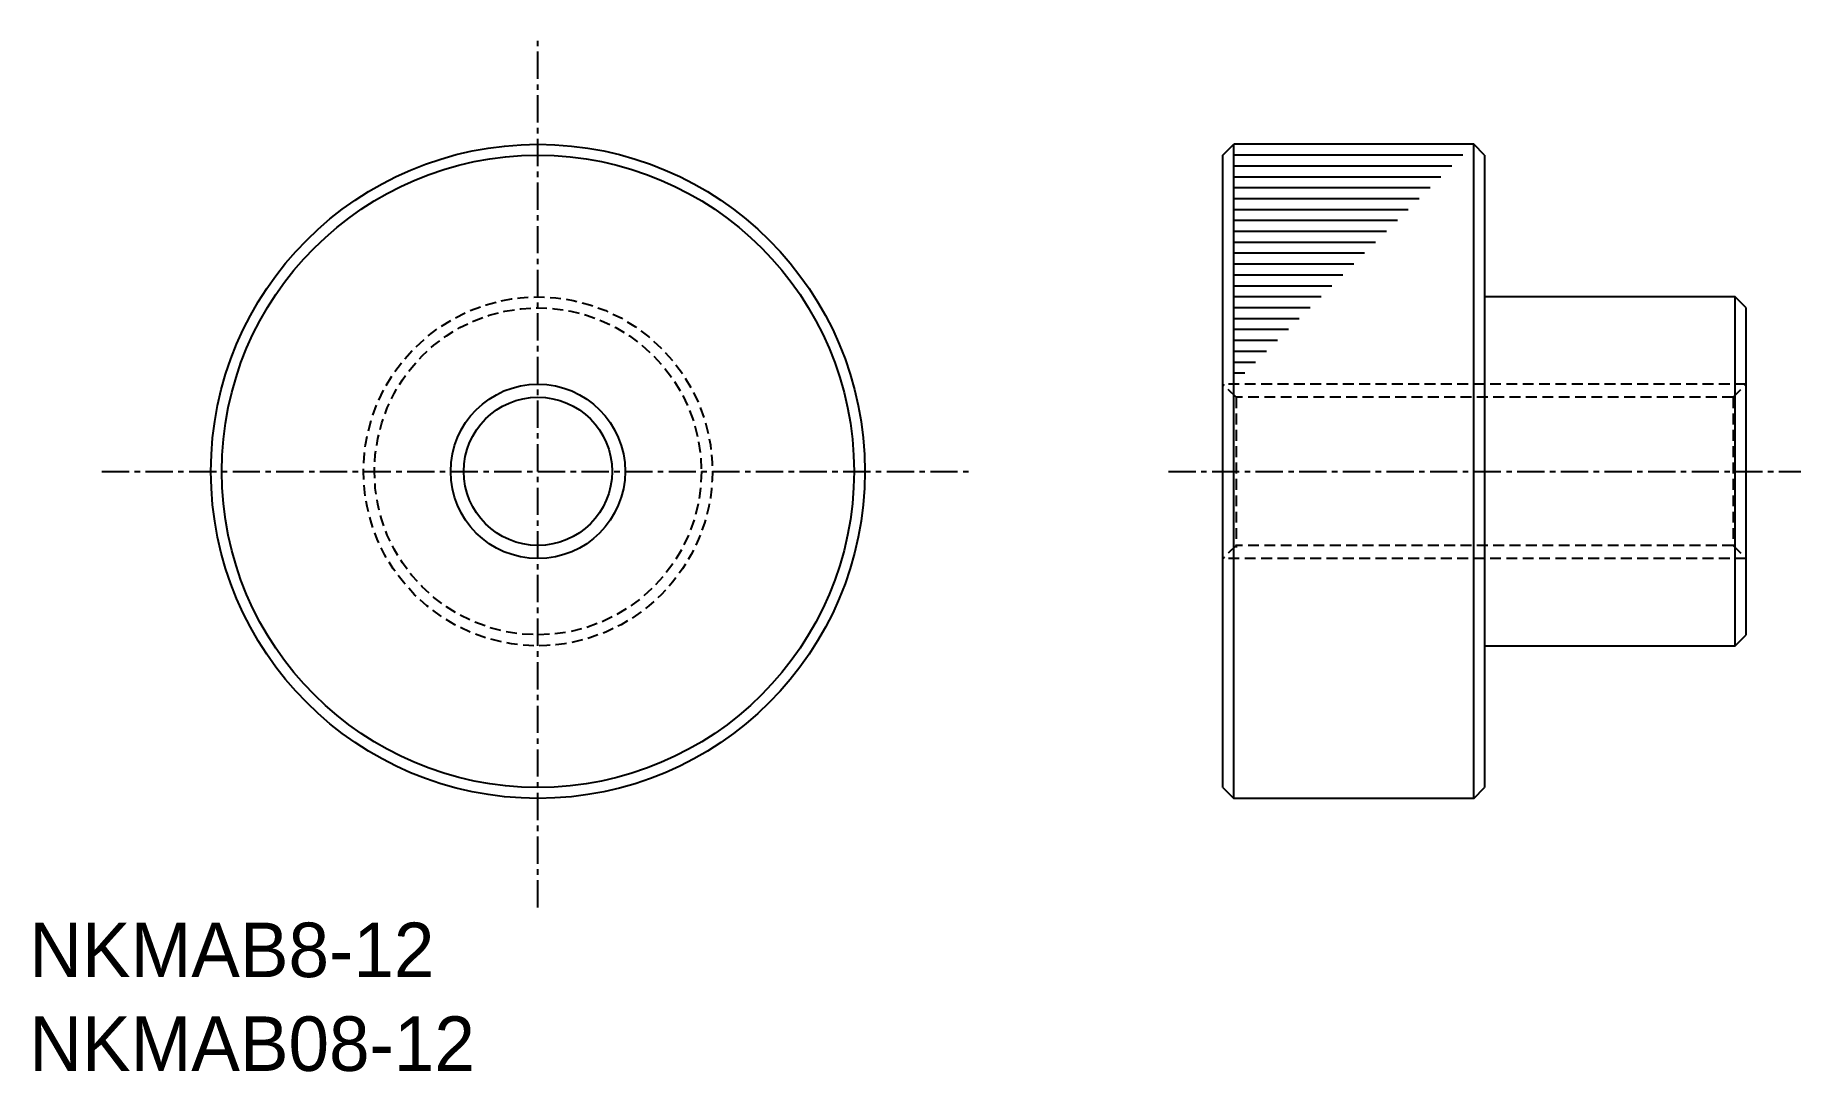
# Model space of a CAD drawing. Extents: x 0.3 to 81.2, y 0 to 47.5.
import ezdxf

# ---------------------------------------------------------------- set-up
doc = ezdxf.new("R2010")
doc.units = 0
doc.linetypes.add('CENTER', pattern=[2, 1.25, -0.25, 0.25, -0.25])
doc.linetypes.add('DASHED', pattern=[0.75, 0.5, -0.25])
doc.layers.get('0').update_dxf_attribs({"linetype": 'CONTINUOUS'})
doc.layers.add('CENTER', color=1, linetype='CENTER')

msp = doc.modelspace()

# ---------------------------------------------------------------- linework, layer by layer
at = {"color": 7, "linetype": 'CONTINUOUS'}
for p, q in [((54.75, 42), (55.25, 42.5)), ((55.25, 12.5), (55.25, 42.5)), ((66.25, 42.5), (55.25, 42.5)), ((66.25, 12.5), (66.25, 42.5)), ((66.75, 42), (66.25, 42.5)), ((54.75, 13), (54.75, 42)), ((65.75, 42), (55.25, 42)), ((65.25, 41.5), (55.25, 41.5)), ((66.75, 42), (66.75, 13)), ((64.75, 41), (55.25, 41)), ((64.25, 40.5), (55.25, 40.5)), ((63.75, 40), (55.25, 40)), ((63.25, 39.5), (55.25, 39.5)), ((62.75, 39), (55.25, 39)), ((62.25, 38.5), (55.25, 38.5)), ((61.75, 38), (55.25, 38)), ((61.25, 37.5), (55.25, 37.5)), ((60.75, 37), (55.25, 37)), ((60.25, 36.5), (55.25, 36.5)), ((59.75, 36), (55.25, 36)), ((59.25, 35.5), (55.25, 35.5)), ((58.75, 35), (55.25, 35)), ((78.25, 35.5), (66.75, 35.5)), ((78.25, 19.5), (78.25, 35.5)), ((78.75, 35), (78.25, 35.5)), ((78.75, 20), (78.75, 35)), ((58.25, 34.5), (55.25, 34.5)), ((57.75, 34), (55.25, 34)), ((57.25, 33.5), (55.25, 33.5)), ((56.75, 33), (55.25, 33)), ((56.25, 32.5), (55.25, 32.5)), ((55.75, 32), (55.25, 32)), ((66.75, 19.5), (78.25, 19.5)), ((78.25, 19.5), (78.75, 20)), ((54.75, 13), (55.25, 12.5)), ((66.25, 12.5), (66.75, 13)), ((66.25, 12.5), (55.25, 12.5))]:
    msp.add_line(p, q, dxfattribs=at)
at = {"color": 3, "linetype": 'DASHED'}
for p, q in [((78.75, 31.5), (54.75, 31.5)), ((55.35, 30.9), (54.75, 31.5)), ((55.35, 30.9), (55.35, 24)), ((78.15, 30.9), (55.35, 30.9)), ((78.15, 30.9), (78.75, 31.5)), ((78.15, 30.9), (78.15, 24.1)), ((55.35, 24.1), (54.75, 23.5)), ((78.75, 23.5), (54.75, 23.5)), ((78.15, 24.1), (55.35, 24.1)), ((78.15, 24.1), (78.75, 23.5))]:
    msp.add_line(p, q, dxfattribs=at)
at = {"color": 7, "linetype": 'CONTINUOUS'}
for radius in [15, 14.5, 3.4]:
    msp.add_circle((23.329, 27.5), radius, dxfattribs=at)
at = {"color": 3, "linetype": 'DASHED'}
for radius in [8, 7.5]:
    msp.add_circle((23.329, 27.5), radius, dxfattribs=at)
at = {"color": 3, "linetype": 'CONTINUOUS'}
msp.add_circle((23.329, 27.5), 4, dxfattribs=at)
at = {"layer": 'CENTER', "color": 1, "linetype": 'CENTER'}
for p, q in [((23.329, 7.5), (23.329, 47.5)), ((3.329, 27.5), (43.329, 27.5)), ((52.25, 27.5), (81.25, 27.5))]:
    msp.add_line(p, q, dxfattribs=at)

# ---------------------------------------------------------------- texts
at = {"color": 7, "linetype": 'CONTINUOUS'}
for s, p in [('NKMAB8-12', (0, 4.302)), ('NKMAB08-12', (0, 0))]:
    msp.add_text(s, height=2.5, dxfattribs=at).set_placement(p)

doc.saveas('drawing.dxf')
